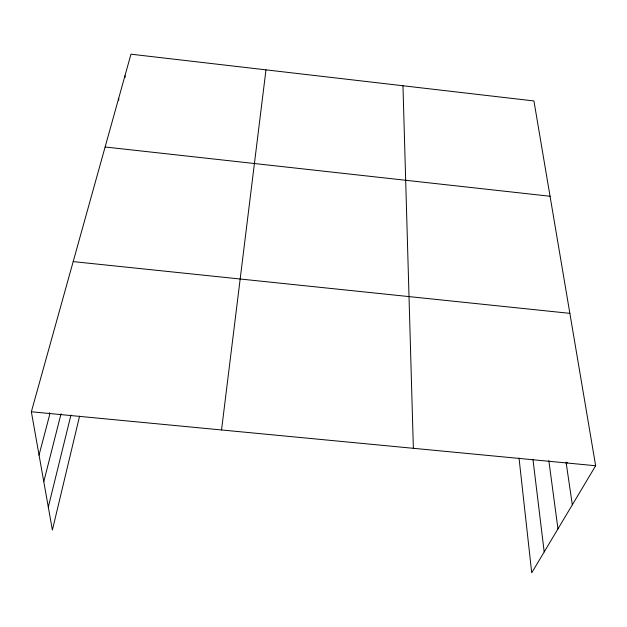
<?xml version="1.0" encoding="UTF-8"?>
<svg xmlns="http://www.w3.org/2000/svg" width="627" height="627" viewBox="0 0 627 627"><rect width="100%" height="100%" fill="white"/><g stroke="black" fill="none" stroke-linecap="round" stroke-linejoin="round"><path stroke-width="0.94" d="M221.543 429.965L265.973 69.856M79.59 416.148L52.386 530.05L31.35 411.774L130.972 54.188L533.93 100.947L595.65 465.743L531.72 572.812L519.023 458.047M48.303 507.078L70.945 415.05M43.78 481.646L61.031 413.789M39.046 455.061L49.682 414.659L49.384 412.738M566.338 464.035L567.286 462.334M31.35 411.774L595.65 465.743M73.187 261.608L569.865 313.351M105.117 146.992L550.059 196.251M566.063 462.123L572.326 504.813M548.852 460.704L557.959 528.874M532.942 459.238L544.189 551.932M118.691 98.267L118.785 100.195M124.985 75.687L125.063 77.607M402.965 85.75L413.365 448.313"/></g></svg>
